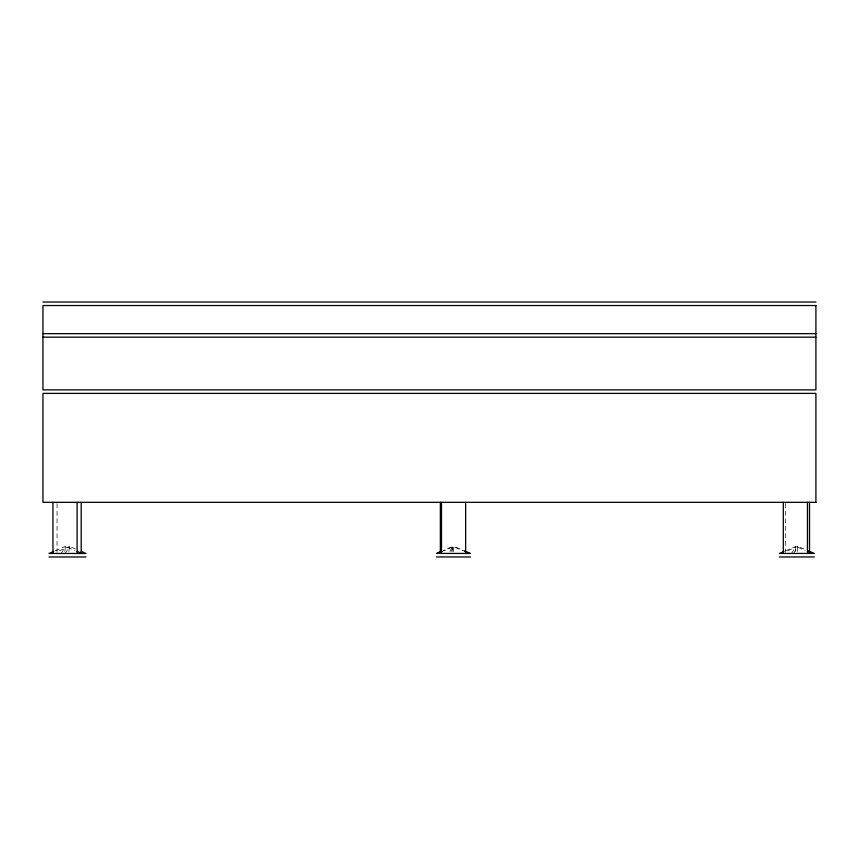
<?xml version="1.0" encoding="UTF-8"?>
<svg xmlns="http://www.w3.org/2000/svg" width="859" height="859" viewBox="0 0 859 859"><rect width="100%" height="100%" fill="white"/><g stroke="black" fill="none" stroke-linecap="round" stroke-linejoin="round"><path stroke-width="0.64" stroke-dasharray="4.29 3.22" d="M64.822 551.564L65.467 546.442L74.862 550.458M68.892 551.564L69.536 546.442L75.409 548.944M452.21 551.521L452.854 546.388L463.42 550.909M453.359 551.564L454.003 546.442L463.398 550.458M795.155 551.564L795.799 546.442L805.205 550.458M797.238 551.521L797.882 546.388L804.926 549.406M61.204 553.464L65.467 546.442L54.89 550.952M65.284 553.464L69.536 546.442L56.619 551.961M449.815 551.414L452.854 546.388L443.448 550.404M450.964 551.457L454.003 546.442L443.427 550.952M791.547 553.464L795.799 546.442L785.233 550.952M793.619 553.421L797.882 546.388L784.954 551.918M785.373 503.642L785.373 552.401M57.038 503.685L57.038 552.444"/><path stroke-width="1.29" d="M53.72 551.457L49.017 553.464L85.986 553.464L81.283 551.457M441.107 551.414L436.404 553.421L470.442 553.464L464.569 550.952M437.553 553.464L442.256 551.457M784.052 551.457L779.36 553.464L814.321 553.421L808.448 550.909M42.95 302.024L815.91 302.024M42.95 333.646L815.91 333.646M42.95 337.157L815.91 337.157M816.05 502.322L42.95 502.322L42.95 393.39L815.91 393.39L815.91 502.322M49.017 556.976L85.986 556.976M436.404 556.933L470.442 556.976M779.36 556.976L814.321 556.933M807.546 551.457L812.249 553.464M464.601 551.414L469.293 553.421M77.213 551.457L81.906 553.464M809.522 502.322L809.522 552.401M807.449 502.365L807.449 552.444M783.301 502.365L783.301 552.444M465.642 502.365L465.642 552.444M441.494 502.365L441.494 552.444M440.345 502.322L440.345 552.401M81.186 502.365L81.186 552.444M77.106 502.365L77.106 552.444M52.957 502.365L52.957 552.444M815.91 305.536L42.95 305.536L42.95 389.879L815.91 389.879L815.91 305.536"/></g></svg>
